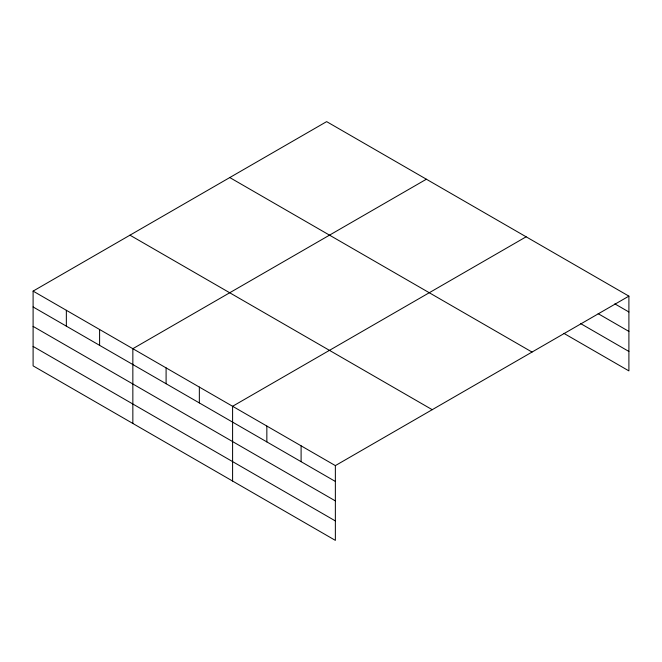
<?xml version="1.0" encoding="UTF-8"?>
<svg xmlns="http://www.w3.org/2000/svg" width="662" height="662" viewBox="0 0 662 662"><rect width="100%" height="100%" fill="white"/><g stroke="black" fill="none" stroke-linecap="round" stroke-linejoin="round"><path stroke-width="0.99" d="M335.361 500.902L335.361 465.609L33.1 291.106L33.1 365.863L335.361 540.374L335.361 500.902L33.1 326.391M33.1 291.106L326.639 121.626L628.9 296.137L628.9 370.894L563.9 333.367M426.386 179.22L132.847 348.692L132.847 423.448M526.133 236.806L232.594 406.278L232.594 481.034M335.361 465.609L628.9 296.137M614.849 303.866L628.9 311.984M598.158 313.672L628.9 331.422M580.591 323.561L628.9 351.456M229.772 177.557L532.033 352.068M129.967 235.175L432.228 409.687M33.1 306.953L335.361 481.456M33.1 346.425L335.361 520.928M301.102 445.832L301.102 461.679M266.844 426.055L266.844 441.902M199.345 387.08L199.345 402.926M166.096 367.89L166.096 383.728M99.598 329.494L99.598 345.341M66.349 310.296L66.349 326.143"/></g></svg>
